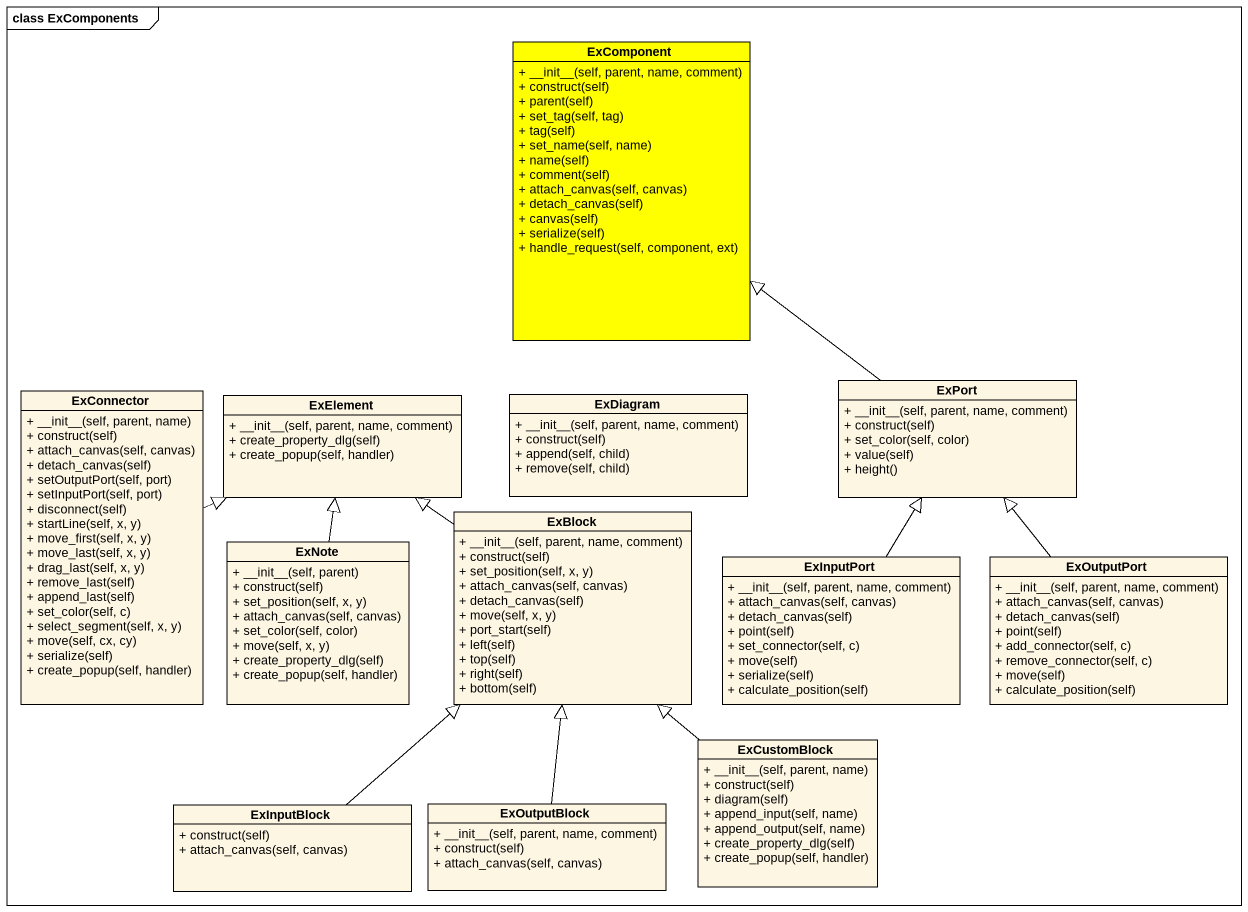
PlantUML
@startuml
mainframe class ExComponents
hide circle
hide empty members
skinparam classAttributeIconSize 0
class ExComponent #FFFF00 {
  + ~__init~__(self, parent, name, comment)
  + construct(self)
  + parent(self)
  + set_tag(self, tag)
  + tag(self)
  + set_name(self, name)
  + name(self)
  + comment(self)
  + attach_canvas(self, canvas)
  + detach_canvas(self)
  + canvas(self)
  + serialize(self)
  + handle_request(self, component, ext)
}
class ExConnector {
  + ~__init~__(self, parent, name)
  + construct(self)
  + attach_canvas(self, canvas)
  + detach_canvas(self)
  + setOutputPort(self, port)
  + setInputPort(self, port)
  + disconnect(self)
  + startLine(self, x, y)
  + move_first(self, x, y)
  + move_last(self, x, y)
  + drag_last(self, x, y)
  + remove_last(self)
  + append_last(self)
  + set_color(self, c)
  + select_segment(self, x, y)
  + move(self, cx, cy)
  + serialize(self)
  + create_popup(self, handler)
}
class ExElement {
  + ~__init~__(self, parent, name, comment)
  + create_property_dlg(self)
  + create_popup(self, handler)
}
class ExDiagram {
  + ~__init~__(self, parent, name, comment)
  + construct(self)
  + append(self, child)
  + remove(self, child)
}
class ExPort {
  + ~__init~__(self, parent, name, comment)
  + construct(self)
  + set_color(self, color)
  + value(self)
  + height()
}
class ExNote {
  + ~__init~__(self, parent)
  + construct(self)
  + set_position(self, x, y)
  + attach_canvas(self, canvas)
  + set_color(self, color)
  + move(self, x, y)
  + create_property_dlg(self)
  + create_popup(self, handler)
}
class ExBlock {
  + ~__init~__(self, parent, name, comment)
  + construct(self)
  + set_position(self, x, y)
  + attach_canvas(self, canvas)
  + detach_canvas(self)
  + move(self, x, y)
  + port_start(self)
  + left(self)
  + top(self)
  + right(self)
  + bottom(self)
}
class ExInputPort {
  + ~__init~__(self, parent, name, comment)
  + attach_canvas(self, canvas)
  + detach_canvas(self)
  + point(self)
  + set_connector(self, c)
  + move(self)
  + serialize(self)
  + calculate_position(self)
}
class ExOutputPort {
  + ~__init~__(self, parent, name, comment)
  + attach_canvas(self, canvas)
  + detach_canvas(self)
  + point(self)
  + add_connector(self, c)
  + remove_connector(self, c)
  + move(self)
  + calculate_position(self)
}
class ExCustomBlock {
  + ~__init~__(self, parent, name)
  + construct(self)
  + diagram(self)
  + append_input(self, name)
  + append_output(self, name)
  + create_property_dlg(self)
  + create_popup(self, handler)
}
class ExInputBlock {
  + construct(self)
  + attach_canvas(self, canvas)
}
class ExOutputBlock {
  + ~__init~__(self, parent, name, comment)
  + construct(self)
  + attach_canvas(self, canvas)
}
ExConnector -right-|> ExElement
ExPort -up-|> ExComponent
ExNote -up-|> ExElement
ExBlock -up-|> ExElement
ExInputPort -up-|> ExPort
ExOutputPort -up-|> ExPort
ExCustomBlock -up-|> ExBlock
ExInputBlock -up-|> ExBlock
ExOutputBlock -up-|> ExBlock
@enduml
